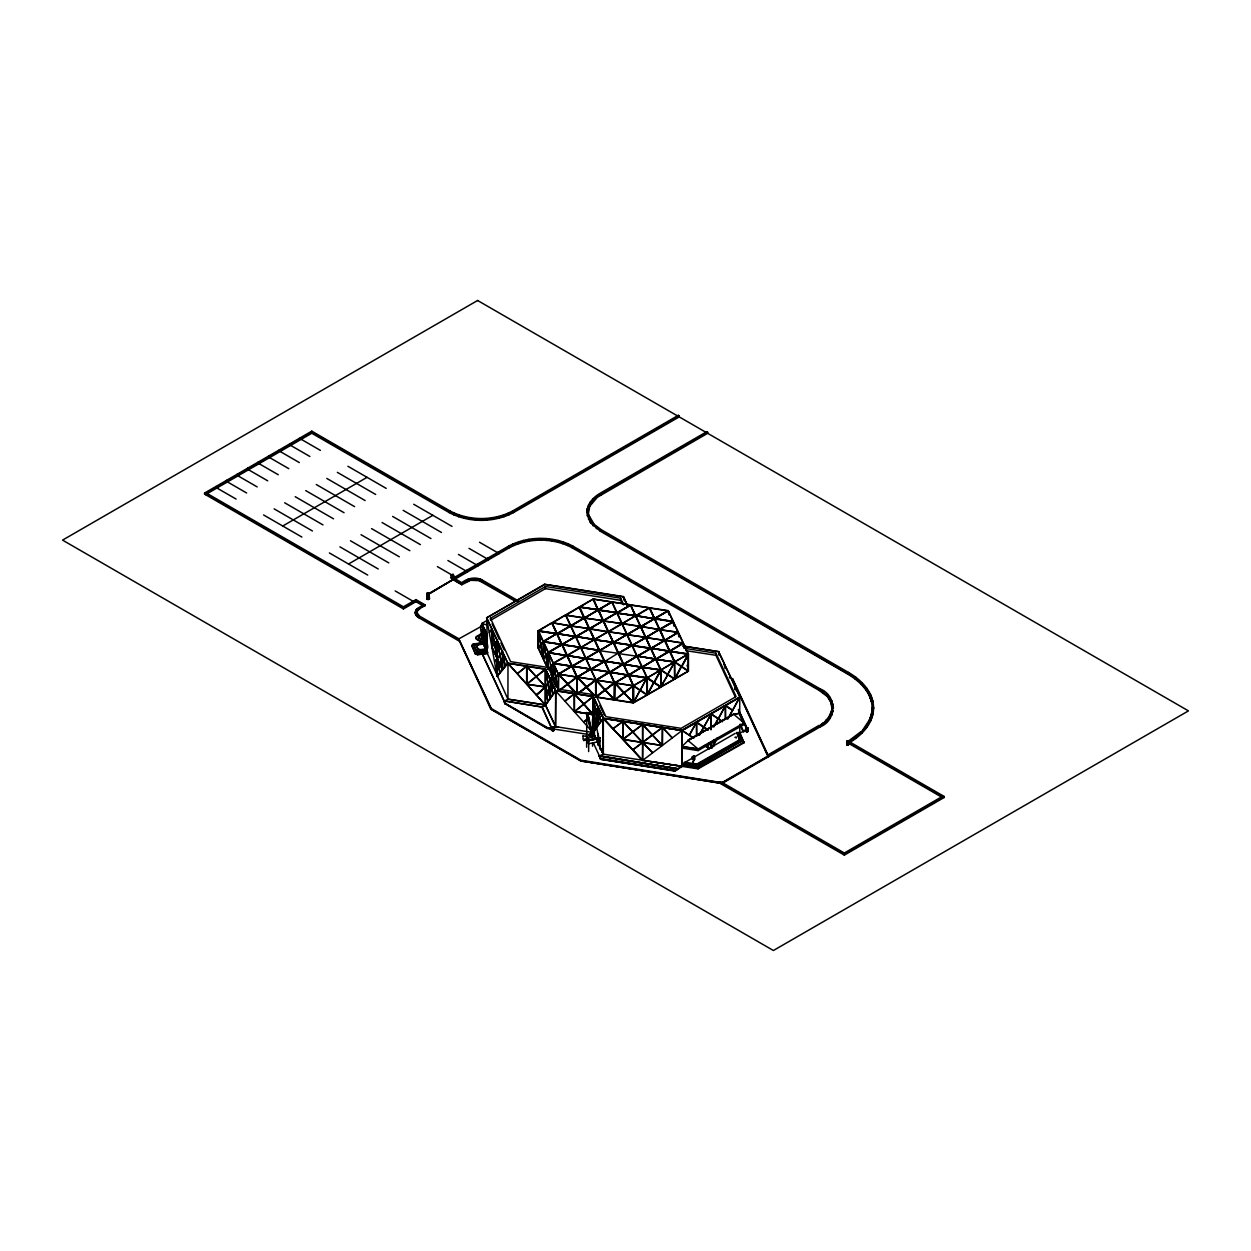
<?xml version="1.0" encoding="UTF-8"?>
<svg xmlns="http://www.w3.org/2000/svg" width="1251" height="1251" viewBox="0 0 1251 1251"><rect width="100%" height="100%" fill="white"/><g stroke="black" fill="none" stroke-linecap="round" stroke-linejoin="round"><path stroke-width="1.5" d="M497.194 676.275L507.671 663.186L545.545 669.019L555.616 690.787L555.585 726.722L545.53 705.064L507.937 699.2L487.28 653.335L477.71 654.805L475.333 654.023L471.736 645.469L473.097 644.093L482.683 642.623L482.683 643.405L482.464 624.843M586.75 736.135L586.547 739.294L588.674 743.641L586.547 739.294L583.591 739.06M586.797 716.088L586.797 712.398L586.703 733.649M592.521 738.153L592.552 737.386M592.427 732.414L592.505 719.216M592.505 715.369L592.505 711.506M682.17 766.363L683.327 765.737L674.883 770.819L600.855 759.044L599.604 755.807L603.248 754.15L603.263 718.23L593.224 696.541L555.616 690.724L545.545 705.017L541.855 707.128L503.778 700.701L504.278 701.311M588.564 720.248L592.521 737.074L588.564 716.995L586.703 713.007M678.464 768.865L599.088 755.729L678.464 768.865L675.04 771.101L600.48 759.263L675.04 770.585L681.811 766.222L682.076 730.475L602.982 718.215M545.42 686.721L526.874 666.423L526.827 683.969L545.264 669.097L555.585 690.74L545.545 705.017L541.855 707.128M415.441 611.27L415.348 613.162L416.818 608.924L423.291 604.89L423.291 605.937L415.957 601.715L415.957 599.589L425.121 604.89L425.121 605.937C421.306 606.923 412.971 612.396 418.647 616.587M416.646 613.162L417.381 609.956L419.492 608.142L419.492 609.19M587.407 508.25L587.016 512.738C586.641 504.09 593.271 497.163 600.308 493.16L706.737 431.72L707.644 432.236L707.644 433.299L597.431 497.241L589.831 506.155L588.33 512.738C587.923 504.325 594.397 497.57 601.262 493.66L601.262 494.724M831.68 711.725L831.68 710.662L828.709 717.073L822.955 723.891C832.963 717.746 835.355 702.562 826.145 694.618L830.555 701.811L832.056 708.394L832.056 707.347M416.646 612.099L419.492 616.071L458.445 638.557L490.705 709.036L580.62 760.952L722.093 783.486L820.062 726.925C837.107 720.185 837.138 695.54 820.062 688.816L572.817 546.077C553.208 535.772 528.266 535.772 508.657 546.077L452.612 578.431C454.895 566.453 448.953 583.764 453.284 577.524M871.525 713.695L872.244 707.347C872.447 717.011 867.615 725.987 860.954 732.726L869.367 719.935L871.525 713.695L871.525 714.743M872.807 713.789L873.542 707.347C873.808 722.89 862.017 735.4 849.335 742.766L849.335 741.702C859.953 735.4 869.695 726.112 872.807 713.789L872.807 714.853M429.218 593.365L452.08 580.12L429.03 593.787C428.655 590.503 425.418 595.961 429.343 593.334M427.232 598.213C425.793 600.433 431.673 599.041 428.546 597.994M452.033 575.82L451.251 575.038M452.033 578.462L451.158 577.665M553.99 727.847L552.113 727.988L552.676 726.878M551.847 727.488C548.235 730.287 555.647 731.929 553.521 729.583M692.382 759.216L692.428 756.402L692.428 759.044M694.368 759.67L693.586 758.528M746.284 730.74L747.066 731.882L748.145 731.022M734.916 737.292L736.339 737.934L736.12 736.902M415.441 612.333L416.818 608.924M587.407 509.313L590.472 502.714L596.399 496.788M822.955 722.828L819.124 726.409L827.271 720.435L832.963 710.756L832.963 711.819M592.552 738.356L592.552 734.587M545.217 669.207L545.327 705.048L507.969 663.218L497.163 676.463L486.592 617.728L507.906 663.327L545.483 705.126L555.616 726.706M544.764 584.545L486.811 617.697L487.311 653.382M517.351 673.507L526.421 666.298M517.523 673.695L526.624 666.376L526.624 683.812M526.827 666.533L545.577 686.815M526.984 684.375L545.608 687.08M486.592 617.728L507.75 663.249L545.577 669.379M536.1 694.508C537.101 699.418 565.593 659.168 545.389 686.846L526.984 684.156L545.608 669.301L550.534 697.526M536.319 694.586L545.42 687.284L550.596 697.667M560.01 689.676L576.68 677.041L558.775 674.258L567.673 683.937M595.867 697.104L633.444 702.937L688.441 671.177L688.441 654.038L668.284 610.676L593.115 599.01L538.118 630.754L558.274 674.117L633.444 685.783L628.674 675.102L646.923 677.901L611.802 602.138L598.259 609.847L593.584 599.245M545.42 704.72L545.514 669.035M744.032 741.999L698.105 768.051L681.811 765.503L684.297 763.032L696.979 764.752L739.716 740.498L736.948 733.164L739.716 732.382L744.032 742.797L698.105 768.849L603.248 754.15L597.525 741.827L603.248 754.228L603.248 718.246L592.974 732.57L555.585 690.74L593.162 696.557L603.295 718.215L603.31 754.228L603.263 718.23L592.943 696.588L574.459 711.475L574.506 693.945L593.209 714.337M558.744 727.206L555.491 726.424L555.866 691.037L545.342 669.113L550.456 680.184L552.848 694.242L555.866 690.88M567.735 683.828L558.525 674.477L567.469 684.031M567.938 684.219L575.648 692.288M564.983 701.029L574.1 693.711L574.256 711.334M565.155 701.201L574.256 693.898M576.883 677.432L560.26 689.958M586.25 686.94L577.305 677.385L586.5 686.736M574.506 693.945L583.607 704.063M574.6 693.898L592.896 714.399L574.662 711.569M623.029 596.664L627.642 605.609M574.506 711.366L592.833 714.712L574.6 711.678L593.162 696.557L592.943 732.57L595.851 738.309L593.162 732.539L603.248 718.246L642.623 760.452L681.811 766.3L681.811 730.318L739.732 697.151L739.716 714.915M579.635 692.475L586.5 687.206L594.178 695.415M586.719 687.127L595.711 680.231L595.711 696.572L586.766 687.018L595.711 680.231M583.889 704.235L592.99 714.352L597.947 707.378M630.473 605.312L617.04 612.755M614.194 682.968L596.274 680.184L604.984 689.958L596.039 696.729L596.086 680.294L605.234 689.754L614.241 682.858L605.234 689.754M630.848 605.375L661.044 669.91L674.555 678.793L674.414 662.373L667.674 674.211M583.936 722.108L588.439 718.559M596.274 697.01L614.491 683.14L614.194 699.794L596.32 696.901M604.984 689.958L596.086 680.294M605.484 690.036L614.429 699.575L614.491 683.14M649.253 608.221L636.102 615.836L654.148 618.854L635.836 615.461M614.866 683.202L623.811 692.757L614.866 683.202L614.804 699.637L633.022 685.767L615.101 682.983L624.061 692.554M649.629 608.283L659.668 629.425L673.21 621.716L673.867 625.86M593.037 732.242L593.381 733.008L593.318 732.007L589.518 734.65L553.818 729.036M593.162 732.539L593.177 696.541M682.405 730.521L603.06 718.277L622.842 738.997L622.842 721.546L613.053 728.723L622.623 721.467M633.256 702.39L624.061 693.023L633.022 702.593L615.101 699.809M624.265 692.945L633.209 702.499L633.256 686.048L615.054 699.919M667.784 610.848L649.754 608.111L654.617 618.573L668.175 610.863L688.159 654.085L669.926 651.286L674.789 661.967L659.934 629.378M659.668 629.425L654.805 618.745L668.175 610.863M623.029 721.702L632.599 731.898M642.326 724.517L623.029 739.153L623.092 721.592L642.498 742.171L642.545 724.61L623.201 739.341L662.092 745.455L662.248 727.66L642.905 742.39M632.771 732.085L642.326 742.515L623.201 739.544L632.771 749.771L642.389 742.406M642.748 724.751L662.201 745.221M642.498 742.703L632.928 749.943L642.623 760.452L682.076 730.475M662.092 727.472L642.795 742.093M662.498 745.143L662.67 727.55L672.178 737.887M672.24 737.777L662.498 727.691M681.795 730.521L603.482 718.512M718.355 651.693L683.124 646.016M579.15 607.439L565.89 615.257L584.029 618.057L579.26 607.157M640.371 690.208L646.736 678.105L640.184 690.083M688.441 654.038L633.444 685.783L628.784 674.883L646.923 677.698L647.048 694.665L647.189 678.089L660.622 687.08L647.361 694.571L653.882 682.561M654.117 682.264L660.794 670.395L654.257 682.342L660.559 669.973L647.299 677.839L612.177 602.075L630.316 604.89L603.576 620.637M667.815 674.289L674.555 662.467M688.3 654.523L681.748 666.47L688.378 654.336M681.373 666.689L674.868 678.699L688.113 671.208L674.68 662.217L674.821 678.636M681.607 666.392L688.113 654.382M689.395 735.228L696.275 722.359L708.035 730.021M699.2 735.025L703.828 727.206M710.943 714.212L703.953 726.972L711.131 714.102M699.45 735.197L703.703 727.128M713.617 726.69L718.246 718.872M713.883 726.862L718.121 718.793M725.252 705.783L718.371 718.653L725.377 705.892M711.866 747.879L717.12 738.309M728.035 718.371L732.554 710.474L725.424 705.705L725.377 719.466M711.835 748.098L717.417 737.902M727.66 719.231L739.748 697.151M545.358 705.048L555.616 690.755M597.947 725.361L593.052 714.634L598.181 707.613L597.994 725.064M451.158 575.022L452.033 574.584M453.284 578.165L453.472 575.022M554.115 727.675L553.239 726.878M747.347 729.161L748.223 728.363L748.223 731.366M847.083 741.233L846.614 742.14L848.241 742.39M848.241 741.186C844.769 740.357 848.053 747.723 848.6 744.11M583.201 736.135L586.672 735.995M623.217 596.852L544.326 584.311M502.417 652.068L505.248 666.423L502.527 652.131L502.37 669.801L491.956 647.158L497.272 640.403L491.846 646.751M538.18 631.27L556.539 633.725L543.262 641.388L538.243 647.987L543.294 641.872L561.683 644.359L543.544 641.544L543.215 658.448L543.294 641.872L545.874 655.321M543.215 658.448L548.079 652.35L561.574 644.578L543.434 641.763M543.403 658.417L548.251 652.334L548.438 669.254L553.349 663.077M548.345 652.709L543.278 658.839L547.469 667.424M548.313 669.676L553.38 663.546L555.944 677.01L553.286 663.796M550.784 666.58L553.317 679.997L558.353 674.008M471.736 646.298L473.159 644.89M471.736 645.469L475.333 653.225L477.71 654.023L487.28 652.537L486.78 651.443L479.086 652.647L476.709 651.849L474.113 646.267L475.489 644.093L483.183 642.905L483.183 643.702L482.683 642.623M476.49 645.469L478.085 648.894L480.462 649.676L486.279 648.784L486.279 649.566L480.462 650.473L478.085 649.676L476.49 646.267L477.866 644.093L483.496 643.123M476.49 646.267L477.866 644.89L483.684 643.984M689.348 739.263L733.586 714.165L744.032 722.953L698.105 749.005L681.936 746.534L688.05 740.545L733.586 714.165L739.716 713.336L744.032 724.532L698.105 750.584L681.936 748.114L681.811 746.456M849.335 741.702L944.161 796.449L944.161 797.497L847.568 741.734L860.954 731.663M859.734 733.774L854.824 738.012L854.824 736.948M487.077 653.507L482.339 654.101L505.545 704.016L482.339 654.023M588.33 718.262L583.717 722.03L588.486 718.465M578.791 692.585L595.46 679.95L577.446 676.994M579.041 692.866L586.5 687.206M596.086 696.619L605.031 689.848M693.867 759.842L694.368 756.12M748.098 728.207L746.034 728.207L745.987 731.366M846.864 741.327L847.083 744.986M848.678 742.14L848.194 744.986L848.6 741.468M846.614 744.095L848.241 743.829M599.792 738.293L588.83 740.623L586.641 736.104L588.674 740.545L599.792 738.231M589.518 734.65L592.771 732.398L589.518 734.65L591.051 737.934M551.941 728.817L542.23 706.909L504.137 701.013M600.855 758.513L674.883 770.288L677.979 768.786L599.604 756.261M416.864 601.184L403.447 608.924L204.57 494.098L204.57 493.05L311.796 431.142L450.157 511.018C469.219 521.041 493.488 521.041 512.55 511.018L678.323 415.316L679.23 415.832L679.23 416.896L513.426 512.629C493.832 522.934 468.875 522.934 449.281 512.629L311.796 433.253L206.399 494.098M204.57 494.098L311.796 432.189L450.157 512.081L450.157 511.018M282.742 526.014L367.059 477.335M348.544 563.998L432.862 515.318M679.23 415.832L512.55 512.081L512.55 511.018M206.399 493.05L403.447 606.813L415.957 599.589M515.537 601.371L479.149 580.636L470.564 580.308L461.775 584.78L452.612 579.479L509.548 546.609L509.548 547.672L453.534 580.011M600.308 494.208L707.644 432.236M452.111 580.151L429.343 593.818M454.441 579.479L454.441 578.431L461.775 582.653C467.405 578.259 475.536 576.383 482.042 579.917L519.243 601.387M418.538 608.69L425.121 604.89M622.169 603.607L620.605 600.277L545.452 588.642L490.47 620.387L490.47 618.275L545.452 586.516L620.605 598.166L623.717 604.843M486.874 620.559L481.932 623.405L481.932 625L487.405 635.32M483.449 625.187L458.445 639.089M459.195 640.246L458.82 639.402M482.276 627.236L487.092 637.557M482.276 629.613L487.311 639.886M482.823 632.803L476.099 636.665L476.099 639.058L482.886 642.967L476.099 638.26M476.099 637.463L483.746 633.053M478.852 636.665L483.746 633.85M538.493 630.911L551.769 623.029L576.805 677.104M548.251 669.285L548.157 652.741L566.625 655.633L548.579 652.6L561.855 644.937L557.195 633.819L570.565 626.157L557.008 633.663L552.144 623.186L565.515 615.101L595.585 679.809M579.745 607.095L593.021 599.229L633.162 685.626M557.008 633.663L570.284 625.781L552.254 622.763L570.284 626M579.26 607.376L584.139 617.838L570.769 625.719L584.311 618.01L589.08 628.909M597.775 609.909L584.686 618.166L602.919 620.543M598.259 609.644L611.536 601.981L593.396 599.166L598.056 610.285L584.78 617.728M556.82 633.882L543.043 641.513L538.18 647.611L538.493 630.692L556.632 633.506L543.544 641.763M584.514 617.791L598.056 610.066M584.311 618.213L571.035 625.875L589.174 628.69L584.311 618.01M621.606 623.67L608.346 631.552L598.431 610.019L611.802 602.138M562.059 644.296L575.319 636.634L557.289 633.616L575.429 636.415L562.325 644.672M589.08 628.69L575.804 636.571L589.346 628.862L599.26 650.395L581.011 647.58M603.295 620.48L616.571 612.818M548.313 652.443L561.855 644.734M575.601 636.79L562.059 644.515L557.195 634.038M616.852 612.974L603.295 620.699L598.525 609.8L616.665 612.599L598.431 610.222M589.346 629.065L576.07 636.728L594.209 639.542L589.346 628.862M580.37 647.486L567.094 655.352L562.325 644.453L580.464 647.267L562.231 644.89M580.839 647.424L594.116 639.542L576.07 636.524L594.209 639.324M607.861 631.818L594.585 639.277M622.091 623.608L635.352 615.727M635.836 615.664L649.113 607.798L630.973 605.203M608.142 631.771L594.866 639.636L613.006 642.451L599.808 650.708L618.041 653.303M608.611 631.708L621.888 624.046M622.091 623.389L640.496 626.36L635.633 615.899L622.357 623.561M504.278 701.232L507.937 699.121L545.499 704.938M553.521 663.671L571.66 666.267L558.384 673.929L558.227 690.755M572.129 665.985L585.405 658.323L567.266 655.524L572.129 666.204L585.687 658.495L572.411 666.361L577.18 677.057L590.722 669.332M599.151 650.395L585.89 658.261L599.432 650.551L609.331 672.084L591.207 669.066L609.331 671.865L595.961 679.965L565.89 615.039L584.139 617.838M599.901 650.489L626.657 634.726M640.403 626.579L627.126 634.46L640.668 626.735L650.583 648.268L632.349 645.672L650.489 648.487L645.719 637.588L632.162 645.297M654.617 618.369L667.893 610.707M571.942 666.423L558.384 674.148L538.399 630.911L556.632 633.725M599.636 650.332L613.178 642.607M626.923 634.679L613.381 642.389L608.518 631.927L626.751 634.304L613.662 642.545L623.467 664.093L636.728 656.212M558.665 674.305L571.754 666.048L553.63 663.233L553.474 680.106M586.156 658.433L599.432 650.551M627.408 634.617L640.668 626.735M577.18 676.838L590.456 669.176L572.411 666.158L590.55 668.957L577.446 677.213L586.453 686.846M617.947 653.303L604.952 661.341M618.416 653.022L631.692 645.36L613.553 642.561M659.668 629.222L672.929 621.559L654.899 618.526L673.21 621.419M631.974 645.532L618.416 653.241L613.662 642.342L631.786 645.156L613.553 642.764M659.465 629.644L645.923 637.369L659.183 629.488L641.153 626.47M591.207 669.269L604.468 661.607M645.719 637.791L632.443 645.453L650.583 648.065M646.188 637.525L659.293 629.269M664.5 640.496L651.239 648.378L664.5 640.715L659.84 629.597L673.429 621.919M609.706 672.022L622.982 664.156L604.952 661.122L623.092 663.937L609.988 672.178M637.212 656.149L650.489 648.268M650.958 648.206L664.234 640.543M609.988 671.975L628.033 675.212L609.894 672.397L623.264 664.312M628.299 675.368L641.779 667.064L628.502 674.93L623.639 664.469L637.009 656.368L623.733 664.25M655.618 659.121L637.478 656.103L650.755 648.44L655.618 658.902L642.248 667.002L655.524 659.121L650.755 648.44M664.985 640.215L683.124 643.03L669.738 651.13L664.985 640.215L678.245 632.553M609.518 672.459L596.242 680.122L609.518 672.24L614.382 682.937L609.706 671.818M637.478 656.306L650.755 648.644M664.985 640.434L678.073 632.177M669.738 650.911L683.015 643.249M597.884 609.909L579.651 607.11L614.757 682.874L628.033 675.212M651.239 648.159L669.363 650.973L655.993 659.058L669.269 651.192L651.13 648.378M628.299 675.149L615.023 682.811M628.784 675.087L642.044 667.221M655.79 659.277L642.529 667.158L660.669 669.973L655.79 659.277L660.669 669.973M684.125 647.518L683.296 643.405L670.02 651.286L688.159 653.882L688.128 670.802M633.538 685.564L646.814 677.901M649.378 607.955L674.414 662.029L656.165 659.433L674.414 661.81L661.247 669.895M674.789 661.763L688.316 653.945M633.585 702.452L633.585 686.111L646.876 695.024L633.444 702.374M661.122 686.643L674.367 679.137L660.935 670.161L661.075 686.58L667.815 674.742L660.935 686.486M739.935 697.057L682.092 730.459L693.507 738.121M739.888 697.229L682.202 730.537L693.726 738.121M688.05 740.545L733.633 714.212L739.716 713.398M713.789 740.342C716.948 746.003 708.16 750.616 711.209 741.734M685.048 762.344L735.275 733.336M714.118 742.25L714.118 745.831L708.16 749.271L708.16 743.579M743.501 731.288L739.716 733.164L744.032 742.797M746.175 730.193L743.641 731.663L745.799 729.521M743.501 731.366L746.175 729.661M768.098 754.806L768.489 756.699L732.382 679.152L767.989 756.62L768.098 754.806L819.124 725.345M458.945 639.167L491.111 708.379L580.855 760.186L721.968 782.657L820.062 725.861L820.062 726.925M944.161 797.497L844.347 855.121L719.575 783.079L719.575 782.016L722.093 782.422L844.347 853.01L942.316 796.449L942.316 797.497L849.257 743.766M944.161 796.449L844.347 854.058L719.575 782.016M684.297 763.032L684.297 762.234L696.979 763.97L739.716 739.701L736.948 732.367L736.948 733.164M682.921 763.814L697.558 766.003L741.874 740.858L738.325 732.367M682.921 764.611L697.558 766.8L741.874 740.858M488.985 519.118L503.387 516.131L513.426 511.565L513.426 512.629M509.548 547.672C528.61 537.649 552.864 537.649 571.926 547.672L819.124 690.396L826.145 695.681M480.994 579.385L480.994 580.448L473.019 578.869L466.529 580.98L466.529 579.917M588.455 721.092L592.536 738.434M553.239 728.113L553.27 730.803L553.802 727.003M847.052 741.186L846.802 744.924M692.632 761.202L693.101 762.266L693.601 761.218M458.664 516.788L458.664 515.725C474.958 520.854 493.16 520.463 508.969 513.833L508.969 514.88M568.361 543.81L568.361 544.873C551.097 537.195 530.377 537.195 513.113 544.873L513.113 543.81M471.439 579.354L467.577 580.448L467.577 579.385M518.055 542.965L527.124 540.713M452.018 575.867C453.222 577.837 455.849 582.747 461.775 583.717L467.421 580.464L467.421 581.527M588.642 751.585L588.705 740.013M693.586 759.92L693.586 755.885M588.83 743.704L599.808 741.452L598.103 734.337M588.83 740.42L599.933 738.074M588.455 719.95L588.58 721.436M594.303 736.573L594.475 715.463M485.998 637.572C475.708 615.899 492.972 651.38 486.092 648.706M484.497 635.039L484.497 645.782M483.465 643.374L483.277 632.287C486.232 634.914 488.484 659.183 483.386 643.295L483.465 632.255M484.465 646.032L484.731 634.914M627.455 605.625L623.467 596.571L544.513 584.28L486.983 617.681M482.339 625.109L487.03 635.195L482.276 624.859C475.239 623.279 492.738 666.314 486.279 648.784M494.473 643.686L491.846 629.3L491.909 646.908L492.034 629.269M492.096 629.425L497.132 658.135L497.319 640.653L502.574 669.551M489.422 632.224L491.987 629.018L489.469 632.474M487.311 635.117L487.061 651.036M668.143 611.207L669.082 614.898L668.206 611.114M482.558 640.778L483.684 643.202M476.959 644.296L473.097 644.89L473.097 644.093M479.352 644.296L475.489 644.89L475.489 644.093M494.52 643.952L497.319 658.104M491.956 647.158L502.574 669.77M474.113 645.469L476.709 651.052L479.086 651.849L486.78 650.661M654.805 618.964L673.273 621.81M540.651 644.984L543.231 658.307L538.43 647.955M678.245 632.271L659.84 629.597M678.12 632.678L678.902 636.712M548.251 652.959L550.847 666.251M678.214 632.897L679.09 636.681M494.708 661.591L502.574 651.771L494.755 661.857M543.294 658.198L540.713 644.89M553.13 663.186L566.625 655.415L548.485 652.615M683.265 643.733L684.203 647.424M497.382 676.244L497.132 658.683L499.993 672.975L497.241 658.745L497.351 676.447M558.227 674.414L553.349 680.513L556.554 687.409M718.809 651.599L682.921 646.126M555.757 677.51L558.009 688.926M724.032 662.921L718.7 651.912L719.528 655.446M723.876 663.218L725.142 668.597M688.191 670.692L687.362 664.953L688.3 670.864L675.008 661.951M729.317 674.305L724.001 663.28M729.474 674.633L734.603 685.689M734.759 686.017L735.166 689.676M586.797 712.914L592.38 712.054M593.052 714.634L598.134 725.127L598.181 707.613M600.496 721.749L598.275 707.659L600.683 721.718M598.244 725.189L593.052 696.854L598.134 725.127M595.648 728.864L593.24 714.806L595.695 728.801M586.563 739.654L583.591 740.639M586.625 739.794L583.591 740.139L586.735 740.248M598.072 745.377L598.072 733.727M739.779 733.133L739.779 725.502M537.774 539.572L529.001 540.354L529.001 539.29M588.486 720.169L587.485 714.915M589.065 735.009L592.427 735.072L588.564 716.995M747.066 729.192L746.221 729.036M583.044 739.263L583.075 735.479M453.738 514.88L453.738 513.833L464.496 517.601L473.722 519.118M546.656 539.681L552.473 540.354M650.504 761.531L681.811 766.222M579.823 607.001L597.884 609.69L579.87 607.032M635.461 615.523L617.228 613.131L635.352 615.945L630.598 605.046M598.431 610.019L616.665 612.818M636.008 615.836L654.242 618.635L640.872 626.516L654.429 618.807L641.153 626.673L659.293 629.488M584.686 617.947L602.919 620.762L589.549 628.627L603.091 620.918L589.831 628.8L607.97 631.599M621.716 623.67L603.467 620.856L608.346 631.552M622.263 623.764L640.496 626.579L635.633 615.899M603.467 621.075L621.716 623.451M659.84 629.8L677.979 632.396L664.703 640.277L683.124 643.249M589.174 628.487L570.941 626.094M645.547 637.212L627.298 634.836M626.751 634.507L608.518 631.708L613.381 642.185M627.298 634.617L645.547 637.416L640.668 626.954M646.095 637.525L664.328 640.34L646.095 637.744M683.984 648.237L715.932 653.194L736.088 696.588L681.107 728.332L605.953 716.682L595.867 694.993L558.29 689.176L548.204 667.487L510.627 661.654L490.47 618.275M685.861 650.645L715.932 655.305L735.291 696.963M557.195 633.819L575.429 636.634M669.269 651.396L650.958 648.002M669.926 651.505L688.066 654.304M599.26 650.176L581.121 647.58L594.397 639.699L599.151 650.598L580.839 647.205M637.478 656.103L655.618 658.902M580.464 647.471L562.231 644.672L572.129 666.204M636.837 656.212L618.588 653.616M674.414 662.029L656.165 659.23L669.551 651.552M655.524 659.34L637.212 655.931M604.296 661.028L586.062 658.636L604.202 661.247L590.925 669.113L604.468 661.404L609.331 671.865M623.733 664.031L642.044 667.424M660.669 669.754L642.42 667.377L661.075 670.239M586.062 658.433L604.296 661.232L599.432 650.77M604.843 661.341L623.092 664.14M641.872 667.049L623.639 664.25L628.502 674.727M567.266 655.727L585.405 658.542L567.375 655.508L580.636 647.846M623.639 664.469L641.779 667.268M571.754 666.267L553.521 663.452L566.891 655.79M572.317 666.361L590.55 669.176M591.097 669.285L609.331 672.084M609.894 672.194L628.127 674.993L614.757 682.874M628.674 675.305L646.814 678.12M555.585 726.628L593.177 732.523M681.936 746.503L698.105 749.005L698.105 750.584M505.545 703.484L547.25 727.566L551.941 728.285M552.082 728.582L547.015 728.332L552.082 729.114L541.855 707.05M662.045 745.565L642.905 742.609L652.522 752.711L642.795 742.641L642.623 760.452L603.06 718.277M547.015 728.332L505.138 703.625L547.25 728.098L552.442 728.895M490.705 709.036L580.855 760.717L720.67 783.251L720.67 782.188M554.349 540.713L558.102 541.448L558.102 540.385M623.483 596.649L627.126 604.952M452.018 578.509L451.72 574.6M747.629 727.988L747.066 731.882L747.379 727.879M747.347 730.568L748.223 731.006M599.995 749.302L599.933 737.73M559.869 541.949L563.419 542.965L563.419 541.902M478.507 579.62L479.79 579.979L479.79 578.932M486.842 625L481.932 623.405L486.78 633.835M694.133 756.026L694.43 759.717M597.431 527.156L597.431 528.219L591.676 522.465L588.705 514.99L594.225 524.404L601.262 529.689L848.506 672.428C861.486 679.887 873.808 692.444 873.542 708.394M855.856 677.276L855.856 678.323L600.308 530.189L600.308 531.253L847.568 674.008C858.311 680.325 868.382 689.551 871.525 702.046L869.367 694.743L865.833 688.722L860.954 683.015L860.954 684.078M729.458 677.088L732.789 679.012L768.489 756.167L722.093 782.954L580.62 760.952M729.458 677.62L732.789 679.012M320.412 450.391L301.256 439.336L301.256 438.272M347.903 466.263L386.215 488.39M413.706 504.262L452.018 526.39M479.524 542.262L498.305 553.098L498.305 552.051M739.669 697.464L732.679 710.24L725.674 705.548M309.873 456.474L290.717 445.419L290.717 444.371M337.363 472.362L375.675 494.473M403.166 510.345L441.478 532.473M468.984 548.345L487.765 559.197L487.765 558.134M725.424 705.705L725.549 719.356M299.333 462.573L280.177 451.502L280.177 450.454M326.824 478.445L365.136 500.556M392.626 516.428L430.938 538.555M458.445 554.428L477.225 565.28L477.225 564.217M288.793 468.656L269.637 457.6L269.637 456.537M316.284 484.528L354.596 506.639M382.087 522.527L420.399 544.638M447.905 560.511L466.686 571.363L466.686 570.3M517.554 601.465L481.166 580.464L481.166 581.527M711.256 713.868L722.578 721.467M647.502 677.823L660.794 686.736L660.669 670.317M660.622 687.08L647.189 678.089M278.254 474.739L259.098 463.683L259.098 462.62M305.744 490.611L344.056 512.722M371.547 528.61L409.859 550.721M437.365 566.594L456.146 577.446M633.616 685.689L647.048 694.665M696.823 722.202L708.144 729.786M267.714 480.822L248.558 469.766L248.558 468.703M295.205 496.694L333.517 518.821M361.007 534.693L399.319 556.804M711.037 747.285L708.473 748.755M689.27 735.135L696.526 722.546L696.526 736.12M257.174 486.905L238.018 475.849L238.018 474.786M284.665 502.777L322.977 524.904M350.468 540.776L388.78 562.887M708.285 749.083L708.457 743.329M246.635 492.988L227.479 481.932L227.479 480.869M274.125 508.86L312.437 530.987M339.928 546.859L378.24 568.986M427.232 599.213L427.076 593.052M423.464 604.984L415.957 600.652L403.447 607.877L204.57 493.05M478.852 637.463L482.902 639.808M482.902 640.606L478.852 638.26L478.852 635.883M236.095 499.071L216.939 488.015L216.939 486.967M263.586 514.959L301.898 537.07M329.388 552.942L367.7 575.069M395.207 590.941L413.987 601.794M418.538 616.587L459.117 640.012L459.117 641.059L417.615 617.04L415.723 614.804L415.348 612.099M872.807 700.888L872.807 701.952C869.601 688.801 858.702 679.606 847.568 672.944L847.568 674.008M600.308 531.253L590.472 522.762L587.407 515.099L593.099 524.763L601.262 530.737L601.262 529.689M415.441 613.991L415.441 612.927L417.615 615.977L419.492 617.134L419.492 616.071M722.452 721.686L710.99 714.024L711.131 729.614M705.22 745.831L709.411 748.645L704.501 745.502M848.428 741.327L848.678 744.783M687.659 740.217L698.105 749.005M833.354 707.347L833.354 708.394L829.898 698.371L822.955 691.85L822.955 692.913M662.045 745.361L642.795 724.642L642.748 742.203M586.453 687.315L593.271 694.586M575.413 692.491L567.735 684.297L574.49 691.678M554.115 727.316L553.99 730.49M550.299 679.856L545.327 669.066L555.835 690.943L550.456 680.184L553.036 694.211M545.373 669.129L555.866 690.896M483.199 643.374L485.685 648.722L485.685 637.619M599.745 705.455L604.389 715.463M592.911 704.673L594.256 707.566L594.366 736.651M552.144 622.982L557.008 633.444M572.317 666.58L577.18 677.057M592.911 715.791L594.256 718.684M594.131 734.478L603.295 754.197M593.349 742.875L600.855 759.044M599.088 755.729L600.48 759.263M586.641 747.222L586.61 735.51M550.909 674.821L552.504 678.261M553.536 680.481L556.742 687.378M547.438 667.925L538.118 647.893L538.118 630.754M550.487 697.823L545.42 687.112L547.813 701.373L545.42 687.315M492.081 623.858L499.337 639.48M500.947 642.951L504.184 649.894M503.778 701.232L505.138 704.157M458.445 638.557L491.111 708.379M738.434 709.442L747.457 728.942M738.434 709.974L747.457 729.458M738.778 711.225L746.941 728.864M738.778 711.741L742.046 718.809M743.673 722.327L746.941 729.38M740.232 724.235L743.641 731.663M739.857 724.501L743.11 731.554M739.748 714.993L744.032 724.532M739.044 734.869L741.874 741.655M848.725 741.624L848.241 745.033M594.35 716.088L597.994 734.196M735.353 689.645L734.572 686.048L739.966 697.12L718.621 651.63L719.341 655.477M673.241 621.95L674.054 625.844M555.819 677.416L557.727 687.956M553.13 680.012L550.721 666.658L553.38 679.887L553.38 663.546L553.286 680.122M543.466 641.982L545.796 655.415M548.266 669.144L545.936 655.712L548.079 669.176M623.279 596.602L624.14 600.417M545.42 669.332L550.299 697.636M871.525 700.998L872.244 708.394M588.33 511.675L588.705 516.053M587.016 511.675L587.407 516.147M871.4 696.807L871.4 697.87M871.4 717.871L871.4 718.934M870.618 694.555L870.618 695.619M870.618 720.123L870.618 721.186M870.133 696.963L870.133 698.011M870.133 717.73L870.133 718.778M869.367 694.743L869.367 695.806M869.367 719.935L869.367 720.983M867.021 688.441L867.021 689.504M867.021 726.237L867.021 727.3M865.833 688.722L865.833 689.786M865.833 725.955L865.833 727.019M862.08 682.639L862.08 683.703M862.08 732.038L862.08 733.102M855.856 737.402L855.856 738.465M854.824 677.729L854.824 678.793M848.506 672.428L848.506 673.491M847.928 742.406L847.959 745.096M847.646 742.437L847.646 745.127M847.334 741.124L847.334 745.096M844.347 853.01L844.347 855.121M832.963 703.922L832.963 704.985M831.806 700.56L831.806 701.623M831.68 704.016L831.68 705.079M831.806 714.118L831.806 715.181M830.555 700.748L830.555 701.811M830.555 713.93L830.555 714.978M829.898 697.323L829.898 698.371M829.898 717.37L829.898 718.418M828.709 697.605L828.709 698.668M828.709 717.073L828.709 718.137M827.271 694.242L827.271 695.306M827.271 720.435L827.271 721.499M826.145 720.06L826.145 721.123M823.987 691.396L823.987 692.46L819.124 689.332L819.124 690.396M823.987 723.281L823.987 724.345M820.062 688.816L820.062 689.88L571.926 546.609L571.926 547.672M747.91 728.051L747.91 731.679M746.753 731.866L746.753 727.879L746.472 731.788M746.221 728.051L746.221 731.679M739.716 739.701L739.716 740.498M722.093 782.422L722.093 783.486M715.932 653.194L715.932 655.305M713.602 745.799L713.539 740.42L713.477 745.721M710.99 741.718L710.943 747.551M710.818 714.133L710.818 729.646M710.818 741.827L710.818 747.645M706.737 431.72L706.737 432.768M698.105 768.051L698.105 768.849M697.558 766.003L697.558 766.8M696.979 763.97L696.979 764.752M696.572 722.359L696.713 736.01M694.743 756.402L694.743 759.404M693.898 755.901L693.898 759.889M678.323 415.316L678.323 416.364M648.847 761.28L646.235 760.874M647.33 678.183L647.33 694.508M645.438 637.635L618.698 653.397L623.467 664.093M642.545 742.594L642.498 760.155M633.397 685.783L633.444 702.937M622.842 721.546L623.029 739.153M620.605 598.166L620.605 600.277M608.142 631.974L589.721 629.003M597.431 496.194L597.431 497.241M596.399 527.625L596.399 528.673M595.664 680.341L595.664 696.666M594.225 498.961L594.225 500.009M594.225 524.404L594.225 525.451M593.099 498.586L593.099 499.634M593.099 524.763L593.099 525.827M592.552 742.859L592.552 746.221M591.676 501.932L591.676 502.996M591.676 521.417L591.676 522.465M590.472 501.651L590.472 502.714M590.472 521.698L590.472 522.762M589.831 505.091L589.831 506.155M589.831 518.258L589.831 519.321M589.033 734.4L589.033 738.637M588.705 508.359L588.705 509.407M588.564 504.904L588.564 505.951M588.564 518.461L588.564 519.509M577.305 677.385L577.258 692.116M576.805 676.9L576.883 692.053M572.817 546.077L572.817 547.125L567.563 544.404L567.563 545.467M562.778 542.559L562.778 543.622M558.665 674.086L558.525 690.802M557.602 541.089L557.602 542.136M553.521 728.051L553.552 730.74M552.958 728.145L552.958 730.834M552.676 728.113L552.645 730.803M552.363 730.74L552.176 727.034L552.113 730.631M552.144 540.01L552.144 541.073M546.656 538.618L546.484 540.432M545.452 586.516L545.452 588.642M540.745 539.15L540.745 540.213M534.99 539.369L534.99 540.432M534.818 538.618L534.818 539.681M529.329 540.01L529.329 541.073M523.872 541.089L523.872 542.136M523.371 540.385L523.371 541.448M518.712 542.559L518.712 543.622M513.911 545.467L513.911 544.404L508.657 547.125L508.657 546.077M508.172 513.223L508.172 514.286M507.984 663.202L507.937 699.2M504.028 515.725L504.028 516.788M503.387 515.084L503.387 516.131M502.683 652.178L502.683 669.629L497.241 640.762L497.194 658.276M499.227 552.582L499.227 553.63M498.711 517.242L498.711 518.305M498.211 516.554L498.211 517.601M493.097 518.352L493.097 519.4M492.753 517.617L492.753 518.68M488.688 558.665L488.688 559.713M487.28 519.009L487.28 520.072M484.418 634.961L484.418 646.079M482.042 579.917L482.042 580.98L480.212 579.979L480.212 581.043M481.604 635.086L481.604 637.463M481.354 519.243L481.354 520.291M480.462 649.676L480.462 650.473M479.149 579.573L479.149 580.636M479.086 651.849L479.086 652.647M478.148 564.748L478.148 565.796M478.007 579.244L478.007 580.308M478.085 648.894L478.085 649.676M477.866 644.093L477.866 644.89M477.71 654.023L477.71 654.805M476.803 579.01L476.803 580.073M476.709 651.052L476.709 651.849M475.552 578.869L475.552 579.932M475.427 519.009L475.427 520.072M475.333 653.225L475.333 654.023M474.285 578.822L474.285 579.885M473.019 578.869L473.019 579.932M471.768 579.01L471.768 580.073M470.564 579.244L470.564 580.308M469.954 517.617L469.954 518.68M470.063 578.556L470.063 579.62M469.61 518.352L469.61 519.4M469.422 579.573L469.422 580.636M468.781 578.932L468.781 579.979M468.374 579.979L468.374 581.043M467.608 570.831L467.608 571.895M464.496 516.554L464.496 517.601M463.996 517.242L463.996 518.305M461.775 582.653L461.775 584.78M459.32 515.084L459.32 516.131M454.52 513.223L454.52 514.286L449.281 511.565L449.281 512.629M453.362 574.85L453.175 578.337M452.627 575.867L452.612 579.479M452.315 575.835L452.315 578.541M451.47 574.709L451.47 578.337M451.283 574.85L451.283 578.197M429.468 598.916L429.062 592.865M428.858 592.771L428.858 599.37M428.546 592.693L428.546 599.448M428.202 594.178L428.202 599.479M427.858 594.162L427.858 599.448M427.342 593.99L427.545 599.37M426.935 593.24L426.935 598.916M418.538 607.626L418.647 609.753M418.647 615.523L418.538 617.65M417.943 609.3L417.943 610.363M417.943 614.913L417.943 615.961M417.615 615.977L417.615 617.04M417.381 609.956L417.381 611.02M417.381 614.257L417.381 615.304M416.974 610.644L416.974 611.708M416.974 613.553L416.974 614.616M416.724 611.379L416.724 612.427M416.724 612.834L416.724 613.897M416.818 615.289L416.818 616.336M416.176 609.675L416.176 610.723M416.176 614.538L416.176 615.601M415.723 610.457L415.723 611.52M415.723 613.756L415.723 614.804M414.91 601.262L414.91 602.31M403.447 606.813L403.447 608.924M311.796 431.142L311.796 433.253M300.334 437.756L300.334 438.804M289.794 443.839L289.794 444.887M279.254 449.922L279.254 450.985M268.715 456.005L268.715 457.068M258.175 462.088L258.175 463.151M247.635 468.171L247.635 469.234M237.096 474.254L237.096 475.317M226.556 480.353L226.556 481.4M216.016 486.436L216.016 487.483M205.477 493.582L205.477 494.63M605.281 690.114L614.194 699.794L605.281 690.114M639.996 690.427L633.616 702.515L639.996 690.427M653.741 682.483L647.502 694.649L653.741 682.483M681.232 666.611L675.008 678.777L681.232 666.611M555.491 726.424L553.13 727.973L555.491 726.424M477.601 300.49L62.55 540.119L773.399 950.51L1188.45 710.881L477.601 300.49M630.598 605.249L617.322 612.912L635.461 615.727L630.598 605.249M538.43 631.13L540.76 644.578L538.43 631.13M550.534 680.091L550.346 697.558L550.534 680.091M613.006 642.232L594.772 639.855L613.006 642.232"/></g></svg>
